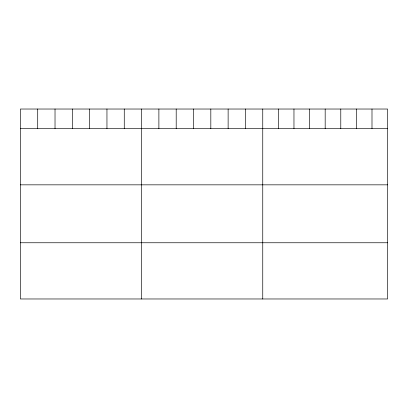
<?xml version="1.0" encoding="UTF-8"?>
<svg xmlns="http://www.w3.org/2000/svg" width="408" height="408" viewBox="0 0 408 408"><rect width="100%" height="100%" fill="white"/><g stroke="black" fill="none" stroke-linecap="round" stroke-linejoin="round"><path stroke-width="0.61" d="M387.6 128.622L387.6 298.972L20.4 298.972L20.4 109.028L387.6 109.028L387.6 128.622L20.4 128.622M20.4 184.839L387.6 184.839M20.4 242.76L387.6 242.76M371.994 109.028L371.994 128.622M356.388 109.028L356.388 128.622M340.782 109.028L340.782 128.622M325.176 109.028L325.176 128.622M309.57 109.028L309.57 128.622M293.964 109.028L293.964 128.622M278.358 109.028L278.358 128.622M262.752 109.028L262.752 298.972M245.443 109.028L245.443 128.622M228.128 109.028L228.128 128.622M210.819 109.028L210.819 128.622M193.509 109.028L193.509 128.622M176.2 109.028L176.2 128.622M158.885 109.028L158.885 128.622M141.576 109.028L141.576 298.972M124.267 109.028L124.267 128.622M106.952 109.028L106.952 128.622M89.643 109.028L89.643 128.622M72.333 109.028L72.333 128.622M55.024 109.028L55.024 128.622M37.709 109.028L37.709 128.622"/></g></svg>
